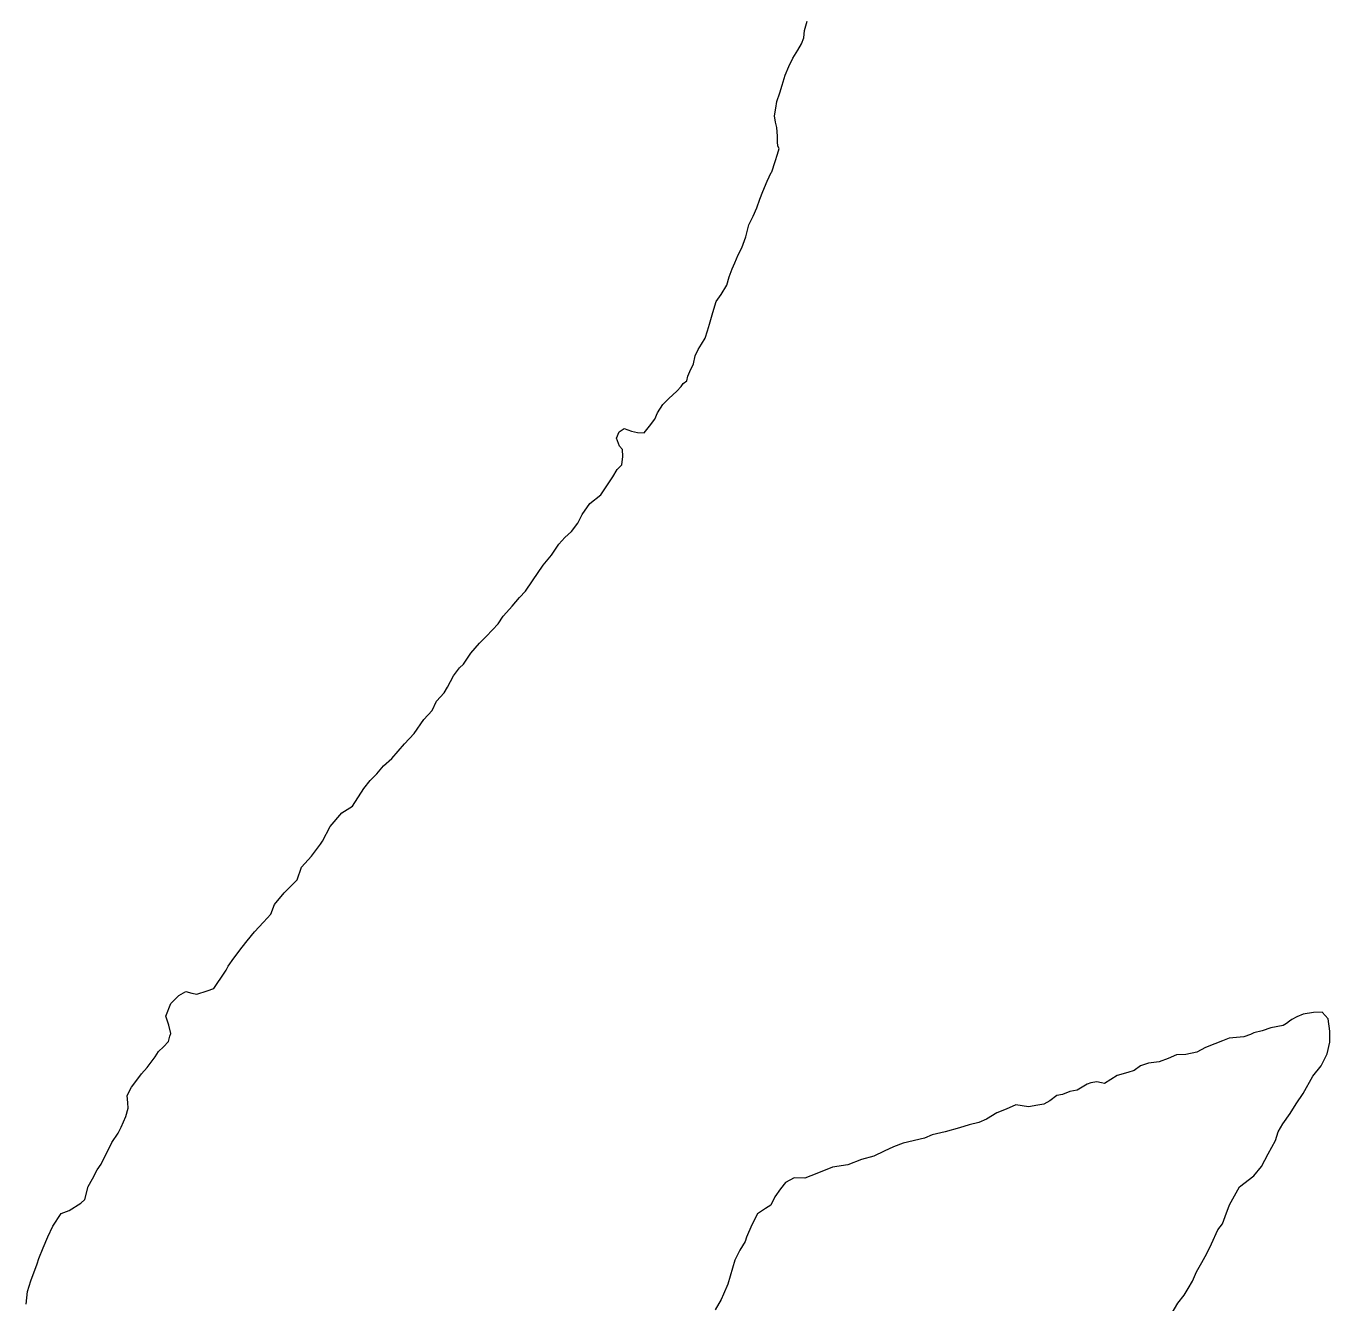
# Model space of a CAD drawing. Extents: x 651069 to 651576, y 4767185 to 4767867.
# Drawn here: x 651149.2 to 651290.5, y 4767387.6 to 4767526.1 of the extents above; entities that cross this region are included whole.
import ezdxf

# ---------------------------------------------------------------- set-up
doc = ezdxf.new("R2010")
doc.units = 0
doc.header["$LTSCALE"] = 0.1
doc.layers.add('W_1365', color=7, linetype='Continuous')

msp = doc.modelspace()

# ---------------------------------------------------------------- linework, layer by layer
at = {"layer": 'W_1365', "color": 6, "lineweight": 25}
for points in [[(651149.184, 4767387.568, -149.82), (651149.324, 4767388.939, -149.718), (651149.682, 4767390.084, -149.729), (651150.381, 4767391.922, -149.734), (651150.56, 4767392.508, -149.723), (651151.028, 4767393.667, -149.731), (651151.528, 4767394.847, -149.726), (651152.097, 4767396.005, -149.694), (651153.004, 4767397.395, -149.652), (651153.845, 4767397.733, -149.641), (651155.116, 4767398.522, -149.536), (651155.554, 4767398.918, -149.496), (651155.897, 4767400.32, -149.39), (651156.384, 4767401.145, -149.37), (651156.872, 4767402.125, -149.305), (651157.314, 4767402.759, -149.288), (651158.469, 4767405.077, -149.302), (651159.168, 4767406.102, -149.362), (651159.461, 4767406.681, -149.654), (651159.49, 4767406.739, -149.654), (651159.981, 4767407.893, -149.618), (651160.26, 4767408.816, -149.59), (651160.23, 4767409.393, -149.574), (651160.135, 4767410.196, -149.558), (651160.594, 4767411.077, -149.574), (651161.065, 4767411.696, -149.577), (651161.708, 4767412.517, -149.535), (651162.311, 4767413.213, -149.498), (651162.731, 4767413.785, -149.502), (651163.164, 4767414.39, -149.509), (651163.554, 4767414.939, -149.48), (651164.092, 4767415.457, -149.474), (651164.616, 4767416.027, -149.418), (651164.772, 4767416.629, -149.432), (651164.888, 4767416.91, -149.391), (651164.648, 4767417.802, -149.266), (651164.317, 4767418.788, -149.125), (651164.866, 4767420.158, -149.125), (651165.75, 4767421.025, -149.272), (651166.484, 4767421.457, -149.27), (651167.139, 4767421.267, -149.251), (651167.708, 4767421.175, -149.281), (651168.817, 4767421.536, -149.275), (651169.554, 4767421.786, -149.24), (651169.958, 4767422.42, -149.262), (651170.281, 4767422.905, -149.286), (651170.879, 4767423.765, -149.271), (651171.103, 4767424.212, -149.259), (651171.702, 4767425.072, -149.261), (651172.606, 4767426.264, -149.11), (651173.141, 4767426.947, -148.982), (651173.96, 4767427.92, -148.986), (651174.911, 4767428.989, -148.902), (651175.709, 4767429.854, -148.897), (651176.129, 4767430.9, -148.903), (651177.174, 4767432.158, -148.909), (651178.569, 4767433.556, -148.878), (651179.035, 4767434.937, -148.843), (651180.116, 4767436.117, -148.8), (651181.109, 4767437.423, -148.756), (651181.302, 4767437.77, -148.626), (651182.147, 4767439.361, -148.551), (651183.414, 4767440.816, -148.478), (651184.563, 4767441.546, -148.437), (651185.779, 4767443.451, -148.318), (651186.487, 4767444.343, -148.669), (651187.215, 4767445.048, -148.647), (651187.933, 4767445.91, -148.62), (651188.821, 4767446.709, -148.592), (651190.204, 4767448.323, -148.546), (651191.234, 4767449.431, -148.519), (651192.284, 4767450.936, -148.432), (651193.204, 4767451.932, -148.42), (651193.671, 4767452.927, -148.346), (651194.5, 4767453.832, -148.324), (651194.877, 4767454.432, -148.308), (651195.497, 4767455.682, -148.274), (651196.165, 4767456.531, -148.318), (651196.586, 4767456.954, -148.295), (651197.38, 4767458.148, -148.229), (651198.332, 4767459.222, -148.164), (651199.067, 4767459.946, -148.216), (651199.748, 4767460.674, -148.224), (651200.347, 4767461.311, -148.286), (651200.891, 4767462.154, -148.308), (651201.594, 4767462.914, -148.328), (651201.881, 4767463.228, -148.152), (651202.683, 4767464.175, -148.219), (651203.328, 4767464.857, -148.258), (651204.086, 4767465.991, -148.245), (651205.249, 4767467.677, -148.172), (651206.154, 4767468.77, -148.044), (651206.95, 4767469.94, -147.931), (651207.599, 4767470.676, -147.889), (651208.304, 4767471.323, -147.819), (651208.977, 4767472.224, -147.807), (651209.462, 4767473.178, -147.799), (651210.285, 4767474.372, -147.716), (651211.473, 4767475.301, -147.639), (651212.771, 4767477.249, -147.481), (651213.258, 4767478.034, -147.448), (651213.773, 4767478.555, -147.694), (651213.869, 4767479.451, -147.629), (651213.851, 4767480.205, -147.546), (651213.512, 4767480.582, -147.483), (651213.182, 4767481.439, -147.438), (651213.461, 4767482.135, -147.357), (651213.999, 4767482.499, -147.345), (651214.817, 4767482.195, -147.419), (651215.45, 4767482.05, -147.467), (651216.178, 4767482.01, -147.614), (651216.747, 4767482.753, -147.626), (651217.324, 4767483.503, -147.613), (651217.635, 4767484.178, -147.614), (651218.198, 4767485.099, -147.53), (651218.859, 4767485.754, -147.596), (651219.716, 4767486.554, -147.568), (651220.188, 4767487.043, -147.572), (651220.395, 4767487.371, -147.489), (651220.792, 4767487.659, -147.474), (651220.923, 4767488.16, -147.47), (651221.121, 4767488.682, -147.466), (651221.529, 4767489.514, -147.446), (651221.721, 4767490.379, -147.613), (651222.034, 4767491.067, -147.606), (651222.39, 4767491.615, -147.853), (651222.802, 4767492.286, -147.858), (651223.061, 4767493.065, -147.848), (651223.265, 4767493.791, -147.924), (651223.624, 4767495.05, -148.005), (651223.974, 4767496.272, -148.023), (651224.539, 4767497.028, -148.001), (651225.148, 4767498.025, -147.736), (651225.384, 4767498.93, -147.766), (651225.714, 4767499.805, -147.819), (651225.993, 4767500.454, -147.828), (651226.362, 4767501.32, -147.785), (651226.773, 4767502.066, -147.765), (651227.186, 4767503.249, -147.767), (651227.538, 4767504.551, -147.744), (651227.98, 4767505.521, -148.128), (651228.389, 4767506.42, -148.143), (651228.715, 4767507.332, -148.162), (651229.03, 4767508.167, -148.181), (651229.501, 4767509.291, -148.207), (651229.965, 4767510.224, -148.229), (651230.013, 4767510.321, -148.235), (651230.378, 4767511.445, -148.229), (651230.638, 4767512.235, -148.262), (651230.81, 4767512.857, -148.287), (651230.675, 4767513.092, -148.292), (651230.627, 4767513.564, -148.308), (651230.65, 4767514.178, -148.275), (651230.602, 4767514.659, -148.283), (651230.57, 4767515.109, -148.285), (651230.433, 4767515.709, -148.264), (651230.316, 4767516.37, -148.279), (651230.452, 4767517.216, -148.308), (651230.562, 4767517.933, -148.317), (651230.874, 4767518.881, -148.32), (651231.127, 4767519.714, -148.335), (651231.458, 4767520.777, -148.358), (651231.849, 4767521.733, -148.385), (651232.312, 4767522.617, -148.402), (651232.854, 4767523.51, -148.415), (651233.244, 4767524.204, -148.427), (651233.49, 4767524.825, -148.445), (651233.57, 4767525.649, -148.465), (651233.855, 4767526.634, -148.457)], [(651272.94, 4767385.824, -148.96), (651274.021, 4767387.689, -148.961), (651274.73, 4767388.531, -149.054), (651275.155, 4767389.268, -149.031), (651275.621, 4767390.059, -149.005), (651276.053, 4767391.071, -148.998), (651276.637, 4767392.083, -148.967), (651277.174, 4767393.075, -148.936), (651277.663, 4767394.105, -148.905), (651278.357, 4767395.619, -148.79), (651278.87, 4767396.26, -148.867), (651279.143, 4767397.084, -148.86), (651279.635, 4767398.317, -148.879), (651280.708, 4767400.292, -148.711), (651282.278, 4767401.467, -148.779), (651283.091, 4767402.471, -148.783), (651283.832, 4767403.849, -148.844), (651284.622, 4767405.315, -148.882), (651284.889, 4767406.26, -148.914), (651285.403, 4767407.102, -148.934), (651286.194, 4767408.232, -148.617), (651286.864, 4767409.297, -148.634), (651287.61, 4767410.405, -148.611), (651288.675, 4767412.264, -148.529), (651289.577, 4767413.389, -148.476), (651290.228, 4767414.716, -148.391), (651290.515, 4767415.975, -148.32), (651290.489, 4767417.152, -148.224), (651290.327, 4767418.49, -148.101), (651289.674, 4767419.223, -148.101), (651288.724, 4767419.168, -148.098), (651287.621, 4767419.007, -148.64), (651286.936, 4767418.726, -148.672), (651286.397, 4767418.429, -148.726), (651286.134, 4767418.235, -148.742), (651285.792, 4767417.987, -148.77), (651285.447, 4767417.761, -148.794), (651284.102, 4767417.507, -148.837), (651283.164, 4767417.19, -148.87), (651282.259, 4767416.975, -148.897), (651281.894, 4767416.795, -148.919), (651281.173, 4767416.556, -148.951), (651279.589, 4767416.417, -148.993), (651278.879, 4767416.12, -149.027), (651278.041, 4767415.768, -149.067), (651277.036, 4767415.404, -149.111), (651276.093, 4767414.886, -149.15), (651274.889, 4767414.644, -149.197), (651273.879, 4767414.6, -149.255), (651272.973, 4767414.212, -149.299), (651272.005, 4767413.843, -149.329), (651270.858, 4767413.677, -149.346), (651269.978, 4767413.419, -149.403), (651269.293, 4767412.913, -149.421), (651268.604, 4767412.688, -149.483), (651267.436, 4767412.337, -149.518), (651266.072, 4767411.496, -149.566), (651265.746, 4767411.57, -149.582), (651265.243, 4767411.65, -149.608), (651264.594, 4767411.548, -149.641), (651264.211, 4767411.396, -149.683), (651263.127, 4767410.774, -149.631), (651262.307, 4767410.603, -149.693), (651261.519, 4767410.311, -149.679), (651260.912, 4767410.179, -149.742), (651260.141, 4767409.591, -149.78), (651259.502, 4767409.23, -149.864), (651258.86, 4767409.123, -149.876), (651257.827, 4767408.962, -149.882), (651256.466, 4767409.164, -149.914), (651255.427, 4767408.697, -149.962), (651254.426, 4767408.314, -150.002), (651253.292, 4767407.616, -150.056), (651252.459, 4767407.264, -150.07), (651251.425, 4767407, -150.135), (651250.379, 4767406.689, -150.164), (651248.796, 4767406.251, -150.223), (651247.386, 4767405.925, -150.273), (651246.581, 4767405.572, -150.313), (651244.267, 4767405.026, -150.394), (651243.211, 4767404.635, -150.455), (651242.211, 4767404.137, -150.476), (651241.079, 4767403.599, -150.547), (651239.73, 4767403.257, -150.592), (651238.256, 4767402.668, -150.676), (651236.614, 4767402.412, -150.727), (651234.908, 4767401.733, -150.748), (651233.599, 4767401.233, -150.83), (651232.446, 4767401.244, -150.87), (651231.499, 4767400.769, -150.895), (651230.95, 4767400.057, -150.921), (651230.362, 4767399.199, -150.923), (651229.921, 4767398.28, -150.92), (651229.325, 4767397.946, -150.934), (651228.482, 4767397.357, -150.933), (651227.869, 4767396.163, -150.923), (651227.266, 4767394.846, -150.892), (651227.142, 4767394.35, -151.118), (651226.553, 4767393.422, -151.12), (651226.012, 4767392.346, -151.123), (651225.247, 4767389.718, -151.133), (651224.779, 4767388.639, -151.329), (651224.529, 4767388.059, -151.312), (651223.875, 4767386.966, -151.283)]]:
    msp.add_polyline3d(points, dxfattribs=at)

doc.saveas('drawing.dxf')
